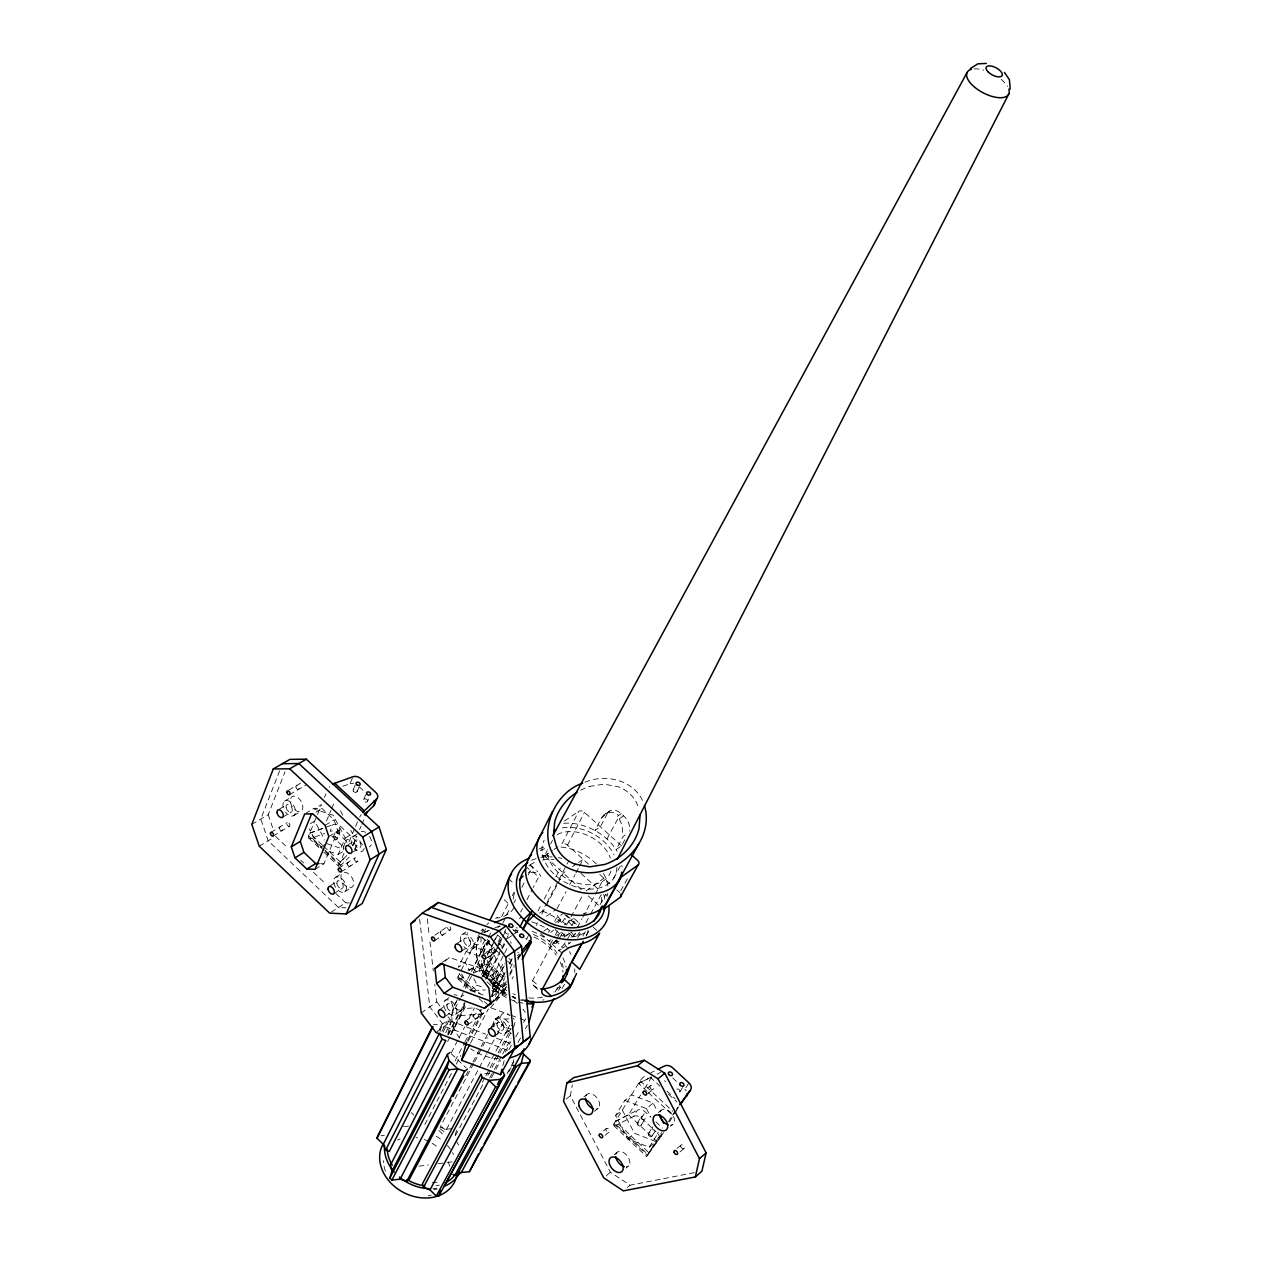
<?xml version="1.0" encoding="UTF-8"?>
<svg xmlns="http://www.w3.org/2000/svg" width="1262" height="1262" viewBox="0 0 1262 1262"><rect width="100%" height="100%" fill="white"/><g stroke="black" fill="none" stroke-linecap="round" stroke-linejoin="round"><path stroke-width="0.75" stroke-dasharray="5 3.75" d="M694.368 1172.635L629.99 1185.207L610.429 1172.256L570.345 1095.779L572.349 1084.878M513.508 897.25L514.407 892.755M513.429 897.724L513.129 899.175M489.041 940.379L489.546 944.56L492.148 943.361M512.971 1063.298L513.902 1059.638M502.891 1065.554L504.311 1060.112M464.858 1003.542L463.501 1008.669L450.218 1034.682M492.227 996.302L494.183 989.029A43.097 31.944 27.8 0 0 525.718 1003.542M513.65 1027.236L515.511 1020.437L513.366 1018.418M447.915 1033.31L450.991 1022.394L447.19 1020.99L442.11 1024.113L433.513 1024.697M456.56 1130.295L454.651 1137.046L484.151 1082.149M440.028 1031.385L442.11 1024.113L438.592 1031.054M279.628 770.83L260.824 819.022L268.191 840.792L338.484 907.488L345.835 907.804M251.816 824.37L268.207 814.653L284.991 771.855M323.877 850.288L308.606 835.901L316.778 816.088M317.456 814.447L321.526 804.572L314.175 809.005L333.121 815.236L345.22 838.11L338.232 854.453L326.243 850.367M324.46 797.458L325.927 793.893M326.464 821.057L330.928 810.362M331.669 808.579L334.651 801.449M354.654 849.783L356.105 846.455A6.357 4.622 22.5 0 0 355.269 840.192L340.677 826.515A6.357 4.606 22.1 0 0 332.837 824.638L330.029 831.327A6.342 4.606 22 0 1 337.837 833.204L347.097 841.896M342.854 786.273L350.031 783.686L352.966 776.729M333.136 837.369L335.96 830.68M353.25 789.775L355.442 784.57M315.027 869.329L323.924 863.76L337.79 831.027L334.083 819.827L322.047 808.532L313.749 808.485L306.224 812.996M337.837 833.204L340.677 826.515M336.97 839.135A2.114 1.53 22.1 0 0 334.556 836.69A2.114 1.53 22.1 0 0 333.531 839.135A2.114 1.53 22.1 0 0 336.97 839.135L339.73 832.589A2.114 1.53 22.1 0 0 337.396 830.002A2.114 1.53 22.1 0 0 336.355 832.447A2.114 1.53 22.1 0 0 339.809 832.447M357.083 791.716L360.033 784.759M343.359 846.976L346.214 840.303M363.693 799.493L366.658 792.552M338.784 865.779A6.468 1.262 -54.4 0 1 339.131 864.707L344.005 853.364M349.006 841.754L354.78 828.282M355.553 826.515L357.824 821.215M367.605 801.291A2.161 1.546 22.6 0 0 365.128 798.814A2.161 1.546 22.6 0 0 364.103 801.275A2.161 1.546 22.6 0 0 367.605 801.291L369.025 797.963M352.666 845.635L356.483 836.769M359.544 829.686L361.074 826.137M361.847 824.37L364.134 819.054M353.123 845.193L355.269 840.192L347.87 844.877M355.505 848.474L356.941 845.13M479.592 936.372C471.389 952.431 479.465 973.491 493.316 983.382L495.477 981.804M557.504 940.19L552.251 943.787L532.406 980.937L533.211 985.196L537.88 988.367M503.207 992.894L504.358 990.512M504.642 975.226L493.379 953.725L473.155 946.579L466.104 951.516L458.185 967.37L465.221 962.417L469.511 970.573M457.664 978.129A6.578 2.303 -38.5 0 1 457.996 976.756L479.197 934.558L500.415 954.387M483.788 932.381L485.554 928.864M469.401 969.863L472.745 968.427L487.542 939.212M488.41 937.492L491.88 930.63M455.014 1004.11L458.485 997.28M463.675 987.026L470.584 973.365M471.452 971.645L484.434 946.027M441.921 1031.417L447.19 1020.99M443.104 1032.064L459.967 998.841M460.851 997.106L464.4 990.102M465.284 988.351L472.382 974.374M473.266 972.623L482.131 955.145M483.015 953.394L489.23 941.152M501.645 916.685L508.744 902.693M512.293 895.704L514.06 892.202M486.312 944.591L490.366 936.625M445.691 1032.805L450.991 1022.394M506.646 914.903L510.227 907.899M473.329 973.112L478.566 970.825L481.847 964.373A6.468 4.811 27 0 1 489.735 966.187L504.974 980.464A6.468 4.843 27.5 0 1 506.251 982.041L499.989 994.014L493.742 1001.302L506.109 987.136A6.468 4.843 27.5 0 0 506.362 986.821M502.797 923.232L505.352 918.2M479.97 968.601L484.119 960.445M487.447 953.93L492.48 944.055M493.316 942.398L495.856 937.429M491.202 982.499L497.212 970.888L487.242 978.018A6.468 4.827 27 0 1 483.141 975.905L481.611 974.469A6.468 4.827 27 0 1 481.169 967.228L486.422 956.927M487.29 955.208L494.294 941.484M495.161 939.764L497.78 934.621M513.839 903.119L515.622 899.617M521.869 887.36L524.55 882.091M528.115 875.087L530.797 869.833L538.637 877.027L533.242 887.517M447.647 1034.919L459.147 1012.361L463.501 1008.669L474.512 1007.833L481.169 1010.688L482.352 1013.954L467.965 1041.592M448.483 1034.793L465.299 1001.823M450.566 1034.714L460.315 1015.658L459.147 1012.361M481.611 974.469L494.767 948.74M498.269 941.878L501.771 935.032M447.647 1041.513L450.313 1036.307M451.197 1034.572L466.277 1005.088M481.169 967.228L489.435 961.36L495.666 949.182M498.19 944.276L500.698 939.338M504.516 931.908L505.778 929.431M481.974 977.214L495.808 950.207M496.692 948.488L501.945 938.202M502.828 936.483L505.463 931.34M581.435 889.678L544.521 855.904L547.172 850.714M550.705 843.805L552.472 840.35M483.141 975.905L498.064 946.768M498.947 945.049L503.333 936.483M490.634 1007.455L502.749 993.541A6.452 4.843 27.5 0 0 501.613 986.868L486.422 972.623L489.735 966.187M485.807 979.154L504.974 941.878M505.857 940.174L509.375 933.312M520.654 912L522.452 908.514M526.948 899.759L532.343 889.268M487.242 978.018L499.831 953.551M502.386 948.598L504.942 943.629M451.307 1052.839L458.437 1038.989M459.336 1037.269L464.684 1026.874M469.148 1018.213L474.512 1007.833M506.677 984.313L502.56 987.294A6.484 4.843 27.4 0 1 493.852 985.953L492.322 984.518A6.484 4.843 27.4 0 1 490.303 980.889L503.775 954.798M504.642 953.141L508.05 946.532M621.503 845.824L584.511 812.397A4.338 3.013 27.4 0 0 578.737 811.371L561.827 844.12A4.275 3.013 27.4 0 1 567.521 845.098L588.691 864.375M513.255 934.574L517.562 931.545L518.729 929.274M492.322 984.518L502.954 963.994M492.637 987.231L504.832 963.711M493.852 985.953L504.5 965.446M455.14 1060.806L464.116 1043.532M465.015 1041.797L481.169 1010.688M567.521 845.098L584.511 812.397M467.429 1040.487L483.472 1009.616M492.401 992.468L494.183 989.029M490.334 997.643L498.522 981.915L505.51 976.867M424.805 1124.521L451.78 1072.684M456.276 1064.055L460.772 1055.411M504.5 973.128L498.506 984.644L496.329 986.221L494.231 985.338L505.904 993.604A51.916 38.333 27.8 0 1 483.74 930.473M509.801 962.969L512.088 958.584M496.471 989.156L505.163 972.497M509.611 963.963L512.277 958.836M537.975 911.022L540.641 905.895M544.206 899.065L552.22 883.7M555.785 876.869L560.233 868.335M470.505 1043.185L488.394 1008.922M491.233 1004.221L504.611 978.618M509.958 968.364L513.129 962.291L508.886 958.315M501.613 986.868L504.974 980.464M528.967 934.543L525.481 941.215A6.578 4.843 27.5 0 1 526.191 941.957M502.56 987.294L506.141 980.464M509.706 973.649L514.17 965.114M517.751 958.284L522.2 949.765M539.6 913.12L542.471 911.101L546.115 904.128M547.03 902.393L557.978 881.475M558.877 879.724L566.181 865.779M567.095 864.044L568.91 860.558M509.816 975.242L514.281 966.724M517.862 959.893L520.528 954.782L517.751 952.195M541.84 914.114L545.421 907.268M546.304 905.564L557.047 885.056M557.946 883.353L563.309 873.099L566.37 870.969M502.749 993.541L506.109 987.136M512.057 978.933L513.318 976.52M465.71 1075.745L472.067 1063.677M472.982 1061.957L480.238 1048.186M481.153 1046.45L487.511 1034.398M491.155 1027.505L495.698 1018.891L512.861 1035.092M473.692 1063.519L440.028 1127.234L446.559 1129.238L452.948 1128.528M474.607 1061.784L487.337 1037.679M492.795 1027.347L498.253 1017.014L505.084 1019.16L510.053 1018.718M557.015 908.75L566.039 891.698M569.635 884.883L575.046 874.661M575.945 872.957L578.643 867.846M579.542 866.142L583.154 859.327L578.58 862.498M607.353 813.548L600.381 826.736L594.907 830.491L601.864 817.287L607.353 813.548A13.109 8.929 55.5 0 1 621.267 813.659L623.649 815.788A13.109 8.929 55.5 0 1 629.281 831.027M554.681 921.402L556.305 918.342L563.436 913.262M446.559 1129.238L495.934 1036.354M496.849 1034.635L505.084 1019.16L512.214 1025.896M552.598 940.064L549.932 945.049L559.729 937.981M555.264 935.063L557.425 931.041M606.975 839.009L618.49 817.445L617.292 816.388L621.267 813.659M487.637 1066.516L509.69 1025.296M506.046 987.31L505.273 988.745L506.567 986.474M556.731 939.165L560.17 932.76M482.352 1082.244L485.113 1077.085M486.028 1075.366L497.086 1054.764M498.001 1053.06L510.905 1029.019M559.602 938.123L562.331 933.028M566.89 924.525L582.397 895.626M487.842 1075.271L498.9 1054.685M499.815 1052.981L512.719 1028.956M489.766 1077.953L493.458 1071.091M494.373 1069.371L501.771 1055.663M502.686 1053.944L511 1038.516M571.765 925.787A10.411 2.398 -47.4 0 0 572.096 925.204L573.863 921.907A10.427 2.398 -47.5 0 0 570.897 920.14L564.445 924.746M491.36 1077.748L495.051 1070.886M495.982 1069.182L500.604 1060.601M505.226 1052.035L510.779 1041.749M561.338 949.071L558.687 950.996L566.338 941.278M567.174 939.764L571.292 932.129A52.199 38.333 27.8 0 1 574.825 937.224M508.917 1049.668L511.678 1044.557M515.811 1036.922L519.329 1030.407M523.635 1022.457L525.639 1018.749M577.318 927.428L581.908 918.941M582.823 917.253L603.946 878.242L585.742 891.146M622.387 844.183L625.053 839.262M518.067 1042.38L520.843 1037.285M525.449 1028.782L527.295 1025.391M577.728 937.745L580.567 932.539M585.915 922.696L589.638 915.849M590.569 914.13L600.822 895.31L603.378 893.464M506.945 1073.867L514.407 1060.19M508.775 1071.959L511.567 1066.832M582.949 936.025L585.978 930.457M600.128 904.554L605.792 894.174A53.319 38.286 27.8 0 1 606.88 897.014M613.663 878.226L620.573 865.574M555.201 991.948L558.025 986.789M586.262 935.205L589.086 930.047M586.089 936.152L588.912 930.977M558.577 990.276L560.423 986.916A43.145 31.944 27.8 0 1 558.814 989.518M620.667 890.909L629.107 875.623M646.775 1156.039L661.572 1132.566M615.619 1115.576L622.34 1110.071L634.455 1133.26L655.877 1141.589L649.236 1147.205L627.766 1138.829L615.619 1115.576L624.816 1100.401L631.552 1094.911L653.148 1103.067L657.518 1111.459M613.537 1124.868A6.72 1.861 -39.2 0 1 613.979 1123.811L640.118 1080.808A6.831 1.94 -39.4 0 1 646.791 1074.814M663.386 1132.424A6.641 5.032 33.6 0 1 662.708 1133.986L648.857 1152.711L615.525 1121.303L628.555 1114.803L640.623 1095.053M644.661 1088.459L651.697 1076.943L638.556 1083.395L647.059 1091.33M614.2 1125.767A6.72 1.861 -39.2 0 0 616.629 1125.01L633.571 1116.397L637.357 1110.213A6.625 5.016 32.9 0 1 645.292 1111.948L650.593 1116.917M637.31 1123.148L641.112 1116.98M633.571 1116.397A6.61 5.016 33 0 1 641.475 1118.116L645.292 1111.948M641.222 1125.12L645.04 1118.968M648.431 1133.607L652.28 1127.455M652.359 1135.579L655.246 1130.973M679.855 1091.835L683.862 1085.43M685.897 1087.67L688.91 1082.875M649.236 1147.205L658.701 1132.188M668.45 1121.681L674.192 1112.611M648.857 1152.711L662.156 1133.371M669.381 1121.934L673.514 1115.403M674.539 1113.778L678.672 1107.247M616.629 1125.026L648.069 1154.667L662.708 1133.986M676.763 1108.746L677.71 1107.373M648.479 1092.655L672.567 1115.166L675.627 1110.97M676.653 1109.566L678.688 1106.774M648.005 1154.746L646.98 1156.087M672.567 1115.166L676.053 1110.481M518.019 957.684L520.528 954.782M517.972 957.858L520.465 955.018M544.237 936.767L543.827 937.224A45.511 33.664 27.8 0 0 528.636 930.173M548.276 932.287L549.822 930.583A51.916 38.333 27.8 0 0 531.507 921.796M323.624 846.297L340.298 862.009L349.59 852.718M339.967 866.063A6.468 1.262 -54.4 0 0 340.961 865.18L349.132 857.135M340.298 862.009L346.876 855.526M445.076 961.202L449.446 957.385L489.924 971.914L497.528 981.931L499.058 996.996L493.016 1001.996M679.997 1151.938L684.004 1148.499M676.968 1148.499L680.975 1145.076M627.34 1187.479L629.99 1185.207M625.999 1168.091L628.665 1165.836M606.423 1175.616L610.429 1172.256M670.485 1126.335L673.167 1124.063M627.766 1138.829L634.455 1133.26M614.231 1154.683L616.913 1152.443M658.354 1112.611L661.051 1110.355M624.816 1100.401L646.428 1108.62L653.148 1103.067M605.113 1135.295L609.167 1131.967A2.224 1.388 51.6 0 0 607.984 1128.685A2.224 1.388 51.6 0 0 606.044 1130.121A2.224 1.388 51.6 0 0 609.057 1132.046M647.769 1093.697L653.195 1089.248M603.52 1130.831L606.217 1128.607M647.453 1088.049L650.167 1085.825M594.37 1111.333L598.44 1108.052M583.959 1096.852L586.672 1094.675M566.259 1099.028L570.345 1095.779M505.699 1033.247L512.656 1028.057M494.546 1036.039L503.033 1029.729M489.199 1028.987L497.717 1022.693M495.051 1019.175L502.039 1014.049M467.918 1024.76L483.441 1013.433M465.268 1021.258L480.806 1009.963M490.492 1003.227L499.058 996.996M435.958 1032.49L451.465 1021.273L485.633 1034.146M491.738 996.633L497.307 992.579L491.833 990.591M491.801 986.064L497.528 981.931M455.472 1014.443L462.476 1009.379M563.783 937.193L571.307 931.766M556.337 943.029L559.129 941.01M566.149 935.947L571.702 931.94M490.303 980.889L500.257 973.743M540.672 933.391L548.97 941.073L554.996 936.751M556.495 935.663L561.006 932.413M445.723 1016.099L452.853 1010.972M550.642 932.35L553.482 930.315M461.624 973.917L470.237 990.276L477.241 985.275L484.529 987.925M543.685 931.246L548.213 928.012M555.753 922.632L560.281 919.414L568.531 927.018M484.182 976.015L489.924 971.914M439.05 1010.168L447.616 1004.047M421.208 1012.96L436.81 1001.87L434.822 984.486M444.997 1000.577L450.613 996.57M485.428 958.82L499.768 948.677M487.747 957.716L493.379 953.725M546.43 916.228L555.501 909.807M482.715 955.239L497.07 945.128M507.513 938.628L511.82 935.599M472.524 948.961L479.639 943.976M620.147 846.77L616.061 849.641L623.16 836.485L625.889 834.592M442.221 962.401L449.446 957.385M461.151 951.485L469.843 945.427M572.475 866.742L577.049 863.555M457.223 943.377L464.479 938.36M461.797 934.827L468.943 929.889M623.649 815.788L619.658 818.533L618.632 817.571M434.554 940.726L450.424 929.842A2.193 1.372 55.8 0 0 449.493 926.545A2.193 1.372 55.8 0 0 447.474 927.822A2.193 1.372 55.8 0 0 450.297 929.936M609.656 811.056L604.151 814.795M544.521 855.904L552.377 850.541M553.955 849.468L558.672 846.25M434.791 935.205L447.773 926.355M564.493 820.947L578.737 811.371M331.149 912.221L345.693 902.819L349.369 902.977M344.731 891.84L351.972 887.186M333.547 893.89L342.381 888.243M335.361 877.437L342.633 872.831M330.313 885.735L337.695 881.034M341.087 871.868L357.272 861.646M338.721 868.224L354.922 858.018M352.65 852.229L360.096 847.559M338.232 854.453L345.488 849.91M345.22 838.11L352.508 833.598L350.789 830.333M352.95 836.564L358.818 832.92M325.217 844.436L319.396 848.032L309.269 828.929M328.814 836.548L337.79 831.027M325.091 825.316L334.083 819.827M310.357 823.676L314.743 821.026L324.839 840.082M273.176 835.996L289.519 826.153A2.13 1.278 58.5 0 0 288.84 822.966A2.13 1.278 58.5 0 0 286.837 823.944A2.13 1.278 58.5 0 0 289.408 826.231M259.231 846.187L271.125 839.025M316.021 812.16L322.047 808.532M293.872 815.52L301.255 811.087M270.841 832.415L287.2 822.603M282.499 817.303L291.522 811.908M279.312 809.179L286.837 804.714M289.629 794.65L306.13 784.901M284.502 801.118L291.916 796.732M288.761 790.107L303.779 781.288M615.525 1121.303L637.357 1110.213M650.829 1072.795L654.252 1071.075M638.556 1083.395L650.419 1077.464M657.202 1074.088L660.594 1072.4M558.041 922.822L560.533 919.761L557.725 922.822M458.232 978.902A6.578 2.303 -38.5 0 0 461.103 978.413L466.341 976.157M467.997 970.399L481.847 964.373M484.45 932.334L493.19 928.611M494.941 927.87L500.194 925.645M484.277 932.444L492.764 928.911M308.591 835.917A6.452 2.729 -37.6 0 0 312.108 837.984L324.649 833.33M322.236 844.988L309.726 833.204L332.837 824.638M585.032 782.235C606.044 773.133 635.307 780.405 643.699 803.326M309.726 833.204L323.498 828.188M589.291 786.463L603.899 784.159L618.538 786.81A34.957 32.938 -4 0 1 636.742 803.089L638.935 808.8M418.905 1166.183L428.386 1164.952M437.851 1163.722L445.423 1162.744M447.316 1162.491L452.995 1161.75M571.023 937.019L571.67 936.94A43.239 31.124 27.8 0 0 587.666 930.82M432.188 1182.762L439.981 1181.91M433.592 1189.482L437.173 1189.088M403.588 1126.603L409.377 1126.035M484.734 1073.773L490.319 1073.284M380.998 1135.721L384.311 1135.421M460.315 1015.658L482.352 1013.954M572.696 936.593L575.456 933.501L572.696 936.593L567.679 932.003M320.658 863.665L323.924 863.76M326.669 843.537L343.785 849.342M466.104 951.516L478.976 956.091M470.237 990.276L484.86 995.623M491.092 1007.881L509.217 1014.601M511.031 1015.279L518.272 1017.961M520.086 1018.639L527.327 1021.321M496.423 1038.216L510.81 1043.627M507.482 1050.205L444.476 1026.322L429.774 1006.855L419.505 917.837M599.781 874.456L611.123 884.772M616.866 890.01L619.737 892.613M580.977 873.399L598.425 889.3M588.297 895.941L601.879 908.356M530.229 864.754L537.77 871.679M593.077 927.018L598.393 931.908M525.513 866.079L531.239 871.332A43.239 31.124 27.8 0 0 528.415 872.578M574.431 918.752L580.646 924.462M566.449 915.076L576.355 924.194M564.682 914.414L578.375 927.018M572.096 925.204L564.682 918.389A10.411 2.429 -47.4 0 1 560.423 924.194M508.539 878.715L513.697 883.463M554.901 929.289L562.3 936.136A10.411 2.398 -47.4 0 0 566.354 932.586M504.232 899.759L509.738 904.87M552.078 944.071L561.858 953.11M359.339 786.889L364.75 791.921M512.766 929.4L517.01 933.328M672.709 1077.953L676.763 1081.723M533.842 985.937L538.022 989.802M666.904 1091.109L675.202 1098.823M497.48 934.842L500.304 937.461M650.198 1077.117L660.042 1086.266M668.466 1094.122L676.905 1101.978M532.596 980.511L538.085 985.638M640.118 1080.808L672.772 1111.286M507.498 960.997L511.741 964.957M655.893 1121.886L661.209 1126.856A6.641 5.032 33.6 0 1 662.266 1128.07M641.475 1118.116L656.019 1131.746M480.932 936.451L489.64 944.654M331.732 835.933L344.1 847.559M472.745 968.427L478.487 973.807M487.085 981.899L499.989 994.014M628.555 1114.803L656.997 1141.526M308.827 838.11L319.807 848.443M458.027 978.791L471.105 991.096M613.758 1125.641L646.538 1156.56M459.336 974.154L480.144 993.762M312.093 838.015L340.945 865.211M461.087 978.444L475.427 991.964M325.265 851.598L339.147 864.691M458.027 976.756L474.654 992.421M484.356 1001.571L488.504 1005.483M614.01 1123.795L647.296 1155.172M323.924 852.307L338.91 866.473M479.055 998.589L484.229 1003.495M275.542 836.359L288.162 848.332M300.798 860.29L303.606 862.94M313.418 872.247L326.053 884.22M335.881 893.512L345.693 902.819M451.339 1053.786L466.057 1067.826M438.892 1130.452L444.287 1135.674M411.286 1112.611L413.731 1115.009M436.81 1001.87L441.321 1007.833M448.089 1016.793L451.465 1021.273M340.456 810.788L343.043 815.678M473.802 978.744L477.241 985.275M487.211 960.366L498.522 981.915M646.428 1108.62L650.813 1117.044M268.207 814.653L273.097 829.118M427.345 918.815L429.112 934.259M429.979 941.988L433.292 970.967M350.031 783.686A6.452 4.591 22.3 0 1 353.565 783.465M359.686 817.082A6.578 1.309 -54.6 0 1 361.232 814.621M329.208 787.157A6.562 2.824 -38 0 1 329.713 786.605M343.942 848.932A2.114 1.546 22.4 0 1 343.911 846.471M346.955 842.369A2.114 1.546 22.4 0 1 346.356 840.098A2.114 1.546 22.4 0 1 349.132 840.05A2.114 1.546 22.4 0 1 349.905 842.322M504.548 977.214A52.184 38.333 27.8 0 1 489.435 961.36M508.838 933.864A2.193 1.609 27.1 0 1 505.762 933.028A2.193 1.609 27.1 0 1 506.299 930.678M555.422 940.348A51.837 38.333 27.8 0 1 562.647 948.125L569.714 942.982A10.427 2.35 -47.5 0 0 570.945 942.036M542.471 911.101A52.199 38.333 27.8 0 1 564.004 924.336M559.902 985.575A42.135 31.156 27.8 0 1 553.86 991.995M542.518 997.106A42.135 31.156 27.8 0 1 528.746 997.895M515.417 994.708A42.135 31.156 27.8 0 1 512.861 993.667M506.803 990.591A42.135 31.156 27.8 0 1 483.867 960.019M483.693 953.425A42.135 31.156 27.8 0 1 487.858 942.083M513.255 930.409A42.135 31.156 27.8 0 1 519.944 930.82M533.384 934.479A42.135 31.156 27.8 0 1 557.141 953.362M562.047 963.253A42.135 31.156 27.8 0 1 563.483 970.162M530.056 864.943A43.413 31.108 27.8 0 1 536.555 861.646M542.502 860.085A43.413 31.108 27.8 0 1 553.986 859.674M601.296 897.345A43.413 31.108 27.8 0 1 601.848 903.403M527.074 939.385A53.051 38.302 27.8 0 1 525.702 938.439M517.562 931.545A53.051 38.302 27.8 0 1 515.417 929.321M564.698 944.339A51.916 38.333 27.8 0 1 570.881 954.356M574.715 968.885A51.916 38.333 27.8 0 1 574.731 972.466M564.461 984.218A45.511 33.664 27.8 0 1 561.432 989.234M544.017 999.788A45.511 33.664 27.8 0 1 542.723 1000.072M523.399 999.741A45.511 33.664 27.8 0 1 521.805 999.394M515.511 997.501A45.511 33.664 27.8 0 1 512.53 996.317M506.03 993.099A45.511 33.664 27.8 0 1 480.648 959.672M480.459 952.636A45.511 33.664 27.8 0 1 486.154 938.802M516.126 927.854A45.511 33.664 27.8 0 1 517.404 927.964M562.884 957.795A45.511 33.664 27.8 0 1 566.117 967.102M497.764 927.586A42.309 31.156 27.8 0 1 500.178 925.977M530.876 872.436A13.125 7.178 -20.9 0 1 540.72 876.333M521.143 916.669A12.935 6.957 -20.5 0 1 519.471 918.752M482.494 930.63A52.042 38.333 27.8 0 1 483.456 929.037M486.864 924.731A52.042 38.333 27.8 0 1 488.82 922.853M495.509 918.357A52.042 38.333 27.8 0 1 497.465 917.427M513.839 907.599A12.825 6.31 -26.5 0 1 497.039 918.058M528.888 865.448A12.999 6.515 -26.8 0 1 532.816 869.076M531.696 860.337A46.883 33.601 27.8 0 1 536.066 858.649M540.925 857.466A46.883 33.601 27.8 0 1 552.22 856.914M558.277 857.671A46.883 33.601 27.8 0 1 561.779 858.397M603.678 894.379A46.883 33.601 27.8 0 1 604.813 899.506M579.526 932.05A10.427 2.35 -47.5 0 1 575.929 937.051M561.7 932.239A42.435 31.156 27.8 0 1 565.55 937.067M568.705 942.383A42.435 31.156 27.8 0 1 569.351 943.771M511.205 943.282A6.578 4.843 27.4 0 1 510.637 941.531M557.772 941.531A8.487 5.49 54.6 0 1 548.97 941.073M536.792 925.645A8.471 5.49 54.8 0 1 537.36 922.648M560.281 919.414A8.408 5.49 54.8 0 1 556.637 913.231M563.72 823.297A45.164 31.85 27.8 0 1 617.071 851.298M621.866 865.306A45.164 31.85 27.8 0 1 622.008 867.057M619.279 819.227A13.03 7.32 77.5 0 1 621.866 835.097M602.021 817.413A13.03 11.137 62.3 0 1 618.064 815.094M539.126 848.979A44.754 31.881 27.8 0 1 545.342 846.597M498.837 1058.755A42.088 31.944 27.8 0 1 470.758 1048.801M459.715 1038.184A42.088 31.944 27.8 0 1 456.686 1001.555M461.151 996.933A42.088 31.944 27.8 0 1 463.927 994.977M473.944 990.954A42.088 31.944 27.8 0 1 485.428 990.071M493.095 991.112A42.088 31.944 27.8 0 1 507.182 996.365M513.965 1000.671A42.088 31.944 27.8 0 1 517.168 1003.258M522.91 1009.143A42.088 31.944 27.8 0 1 525.339 1012.376M524.345 1000.845A43.145 31.944 27.8 0 1 514.155 998.132M506.898 994.835A43.145 31.944 27.8 0 1 481.358 960.619M482.179 951.438A43.145 31.944 27.8 0 1 488.173 941.073M515.29 932.224A43.145 31.944 27.8 0 1 517.925 932.476M534 937.019A43.145 31.944 27.8 0 1 556.226 955.066M560.154 961.944A43.145 31.944 27.8 0 1 563.041 972.245M487.211 1054.212A42.119 31.944 27.8 0 1 486.012 1053.817M439.255 1185.065A37.734 30.225 27.8 0 1 435.879 1185.759M439.949 1128.78A37.734 30.225 27.8 0 1 445.66 1132.85M586.862 912.852A42.561 30.32 27.8 0 1 583.186 913.404M540.183 850.651A42.561 30.32 27.8 0 1 546.115 848.301M560.991 847.07A42.561 30.32 27.8 0 1 596.595 864.328M603.331 873.194A42.561 30.32 27.8 0 1 607.937 886.634M607.795 893.181A42.561 30.32 27.8 0 1 607.101 896.241M436.841 1188.22A40.652 32.56 27.8 0 1 433.008 1188.63M441.195 1126.871A40.652 32.56 27.8 0 1 447.332 1131.241M456.781 1141.921A40.652 32.56 27.8 0 1 458.595 1145.123M436.226 1136.242A40.463 32.544 27.8 0 1 442.347 1140.596M447.411 1145.502A40.463 32.544 27.8 0 1 453.547 1154.446M431.304 1195.098A34.642 27.874 27.8 0 1 428.149 1195.761M385.415 1171.152A34.642 27.874 27.8 0 1 383.632 1160.63M397.546 1140.028A34.642 27.874 27.8 0 1 400.164 1138.955M415.955 1137.519A34.642 27.874 27.8 0 1 417.643 1137.788M424.316 1139.554A34.642 27.874 27.8 0 1 438.403 1147.931M448.199 1161.766A34.642 27.874 27.8 0 1 449.556 1166.246M610.934 871.08A34.137 24.073 27.8 0 1 575.377 882.517A34.137 24.073 27.8 0 1 547.298 849.768M557.205 834.561A34.137 24.073 27.8 0 1 610.351 858.018M974.154 68.874A23.473 10.664 27.8 0 1 983.761 70.136M1001.239 79.38A23.473 10.664 27.8 0 1 1007.486 86.337M616.866 867.404A39.643 27.953 27.8 0 1 572.806 885.845A39.643 27.953 27.8 0 1 544.206 840.098M562.253 827.919A39.643 27.953 27.8 0 1 614.01 854.91M580.662 790.201A53.13 50.18 -4.1 0 1 589.322 786.573M660.089 1111.932A9.165 5.853 51 0 1 671.747 1113.62A9.165 5.853 51 0 1 670.643 1125.199M585.789 1096.205A8.929 5.6 52.1 0 1 596.91 1097.798A8.929 5.6 52.1 0 1 596.058 1109.172M615.84 1154.556A8.929 5.553 51.1 0 1 626.914 1155.377A8.929 5.553 51.1 0 1 626.267 1166.893M676.811 1089.011A2.256 1.672 33.2 0 1 679.492 1090.084A2.256 1.672 33.2 0 1 679.382 1092.403A2.256 1.672 33.2 0 1 676.684 1092.056M665.626 1081.692A2.24 1.672 32.8 0 1 664.617 1080.682M684.887 1089.264A6.752 5.032 33.3 0 1 686.276 1090.952M654.662 1130.31A2.208 1.672 33.5 0 1 653.069 1126.714M657.328 1132.992A6.625 5.032 33.6 0 1 658.827 1140.122M460.882 941.689A8.881 5.584 55.4 0 1 466.64 934.385A8.881 5.584 55.4 0 1 473.786 946.8A8.881 5.584 55.4 0 1 463.533 946.279M494.357 1026.59A8.818 5.49 54 0 1 499.468 1018.734A8.818 5.49 54 0 1 507.04 1030.991A8.818 5.49 54 0 1 496.692 1030.36M480.585 937.13A8.866 5.584 55.4 0 1 475.096 944.512A8.866 5.584 55.4 0 1 467.571 932.571M511.11 1028.782A8.802 5.49 54 0 1 500.588 1018.529A8.802 5.49 54 0 1 509.801 1015.626M463.596 1003.542A8.676 5.332 54.8 0 1 458.074 1009.789A8.676 5.332 54.8 0 1 450.644 998.747M454.083 994.756A8.676 5.332 54.8 0 1 457.049 995.387M498.49 944.118A2.224 1.42 55 0 1 500.32 944.37A2.224 1.42 55 0 1 501.566 946.5M517.404 955.886A6.72 0.805 -54.9 0 1 518.556 954.498M481.264 930.709A6.689 2.398 -38.8 0 1 482.699 929.084M483.172 976.457A2.145 1.609 27 0 1 485.87 978.996M478.566 970.825A6.436 4.811 26.9 0 1 486.422 972.623M283.224 807.475A8.597 5.206 58.7 0 1 289.156 801.181A8.597 5.206 58.7 0 1 295.198 813.643A8.597 5.206 58.7 0 1 285.449 812.065M364.119 848.49A8.739 5.395 57.7 0 1 354.78 848.869M352.398 845.398A8.739 5.395 57.7 0 1 352.066 837.432A8.739 5.395 57.7 0 1 358.345 837.006M362.636 844.814A8.708 5.411 57.7 0 1 358.66 837.589M361.279 831.532A8.708 5.411 57.7 0 1 365.68 832.431M369.514 836.264A8.708 5.411 57.7 0 1 369.309 846.881M344.147 872.279A8.566 5.222 57.3 0 1 353.581 881.886A8.566 5.222 57.3 0 1 346.451 886.523A8.566 5.222 57.3 0 1 341.592 873.951M545.216 855.841L541.966 855.92A53.319 38.286 27.8 0 1 548.528 855.952L545.216 855.841M515.133 997.958L511.978 996.601A51.916 38.333 27.8 0 0 515.133 997.958M286.095 807.459A4.307 2.603 58.7 0 0 291.301 812.05A4.307 2.603 58.7 0 0 290.15 805.44A4.307 2.603 58.7 0 0 286.095 807.459M354.512 842.984A4.37 2.698 57.7 0 0 359.859 847.685A4.37 2.698 57.7 0 0 358.771 840.997A4.37 2.698 57.7 0 0 354.512 842.984M336.907 883.7A4.291 2.603 57.3 0 0 342.16 888.369A4.291 2.603 57.3 0 0 341.071 881.838A4.291 2.603 57.3 0 0 336.907 883.7M295.955 787.062A2.161 1.325 58.9 0 0 298.589 789.365A2.161 1.325 58.9 0 0 298.006 786.021A2.161 1.325 58.9 0 0 295.955 787.062M347.224 863.981A2.161 1.325 57.5 0 0 349.874 866.316A2.161 1.325 57.5 0 0 349.322 863.019A2.161 1.325 57.5 0 0 347.224 863.981M279.47 828.377A2.13 1.278 58.5 0 0 282.041 830.664A2.13 1.278 58.5 0 0 281.458 827.383A2.13 1.278 58.5 0 0 279.47 828.377M353.644 791.558A2.161 1.53 22.3 0 0 357.146 791.574A2.161 1.53 22.3 0 0 354.685 789.113A2.161 1.53 22.3 0 0 353.644 791.558M463.88 941.294A4.449 2.792 55.4 0 0 469.606 945.585A4.449 2.792 55.4 0 0 467.997 938.77A4.449 2.792 55.4 0 0 463.88 941.294M497.086 1025.549A4.417 2.745 54 0 0 502.797 1029.887A4.417 2.745 54 0 0 501.235 1023.198A4.417 2.745 54 0 0 497.086 1025.549M447.048 1006.871A4.354 2.666 54.8 0 0 452.632 1011.13A4.354 2.666 54.8 0 0 451.039 1004.52A4.354 2.666 54.8 0 0 447.048 1006.871M491.076 950.617A2.24 1.42 55.1 0 0 493.978 952.778A2.24 1.42 55.1 0 0 493.174 949.339A2.24 1.42 55.1 0 0 491.076 950.617M473.502 1016.462A2.193 1.357 54.4 0 0 476.326 1018.623A2.193 1.357 54.4 0 0 475.537 1015.295A2.193 1.357 54.4 0 0 473.502 1016.462M440.328 932.713A2.208 1.372 55.8 0 0 443.151 934.827A2.208 1.372 55.8 0 0 442.347 931.435A2.208 1.372 55.8 0 0 440.328 932.713M485.491 972.339A2.161 1.609 27 0 0 489.041 972.844A2.161 1.609 27 0 0 487.053 970.036A2.161 1.609 27 0 0 485.491 972.339M496.187 982.388A2.161 1.609 27.4 0 0 499.736 982.877A2.161 1.609 27.4 0 0 497.749 980.053A2.161 1.609 27.4 0 0 496.187 982.388M649.962 1087.402A2.287 1.467 51.5 0 0 653.085 1089.343A2.287 1.467 51.5 0 0 651.997 1085.872A2.287 1.467 51.5 0 0 649.962 1087.402M680.754 1146.622A2.287 1.451 50.5 0 0 683.894 1148.594A2.287 1.451 50.5 0 0 682.821 1145.155A2.287 1.451 50.5 0 0 680.754 1146.622M648.621 1135.137A2.208 1.672 33.5 0 0 652.202 1135.863A2.208 1.672 33.5 0 0 650.356 1132.787A2.208 1.672 33.5 0 0 648.621 1135.137M637.499 1124.679A2.208 1.672 33.1 0 0 641.064 1125.404A2.208 1.672 33.1 0 0 639.235 1122.344A2.208 1.672 33.1 0 0 637.499 1124.679M641.317 1118.511A2.208 1.672 33 0 0 644.882 1119.252A2.208 1.672 33 0 0 643.036 1116.176A2.208 1.672 33 0 0 641.317 1118.511M443.861 1006.208A8.692 5.332 54.8 0 0 455.014 1014.758A8.692 5.332 54.8 0 0 451.843 1001.539A8.692 5.332 54.8 0 0 443.861 1006.208M480.507 1011.383A2.177 1.357 54.4 0 0 483.33 1013.512A2.177 1.357 54.4 0 0 482.541 1010.199A2.177 1.357 54.4 0 0 480.507 1011.383M492.858 988.809A2.145 1.609 27.4 0 0 496.392 989.298A2.145 1.609 27.4 0 0 494.404 986.474A2.145 1.609 27.4 0 0 492.858 988.809M333.783 882.753A8.597 5.222 57.3 0 0 344.274 892.092A8.597 5.222 57.3 0 0 342.112 879.046A8.597 5.222 57.3 0 0 333.783 882.753M290.434 802.19A8.582 5.222 58.7 0 0 300.813 811.356A8.582 5.222 58.7 0 0 298.542 798.152A8.582 5.222 58.7 0 0 290.434 802.19M354.512 859.375A2.161 1.325 57.5 0 0 357.162 861.709A2.161 1.325 57.5 0 0 356.625 858.412A2.161 1.325 57.5 0 0 354.512 859.375"/><path stroke-width="1.5" d="M566.827 1083.001L563.53 1101.19L603.757 1177.872L623.349 1190.886L695.315 1176.957L701.94 1171.152L706.121 1152.884L664.822 1073.268L644.33 1060.269L573.674 1077.622L566.827 1083.001L637.499 1065.759L644.33 1060.269M695.315 1176.957L699.479 1158.674L706.121 1152.884M498.458 1086.566L495.65 1086.819L489.041 1080.398L482.226 1077.496L481.027 1074.104L422.439 1183.835L423.527 1187.163L430.011 1189.892L436.242 1196.092L438.939 1195.792L498.458 1086.566L500.194 1079.389L504.532 1075.492L503.317 1072.116M452.837 1174.433L456.465 1175.742L461.277 1172.493L469.385 1171.704L529.677 1062.667L530.245 1060.38L523.556 1054.18L522.247 1051.199M529.141 1021.983L533.747 1003.747A43.097 31.944 27.8 0 1 527.059 1003.669M523.556 1054.18L521.253 1063.33L461.277 1172.493M438.939 1195.792L440.296 1190.46M466.53 1042.191L461.561 1060.317L500.557 1074.656L501.96 1069.198M469.385 1171.704L478.456 1154.099M451.086 1100.054L409.44 1179.15L406.853 1181.153L400.149 1179.134L391.883 1180.128L389.816 1178.109L446.937 1067.668L449.02 1060.585L447.347 1054.464L450.013 1052.508M383.301 1144.287L439.507 1033.199L442.031 1039.178L445.849 1040.582L389.264 1151.449L385.62 1150.124L383.301 1144.287L377.022 1138.261L377.701 1136.021L432.645 1026.432M389.816 1178.109L391.946 1171.104L449.02 1060.585L457.727 1068.898L464.747 1071.075L467.397 1069.103M273.27 768.952L251.816 824.37L259.231 846.187L329.682 913.167L346.214 913.925L362.226 903.513L386.346 849.468L379.026 826.941L306.319 759.188L289.897 759.377L273.27 768.952L289.708 768.81L306.319 759.188M291.301 846.865L304.726 813.895L313.023 813.974L325.091 825.316L328.814 836.548L315.027 869.329L306.84 869.076L295.008 857.876L291.301 846.865L300.261 841.407L311.619 813.674M365.664 815.504L367.195 811.955L364.513 814.605M364.466 814.763L373.741 805.724L376.739 798.814A6.484 4.622 22.7 0 0 375.871 792.536L360.932 778.686A6.484 4.591 22.3 0 0 352.966 776.729L334.761 783.26A6.562 2.824 -38 0 0 332.521 784.365M346.214 913.925L370.129 859.769L386.346 849.468M355.016 908.198L379.042 854.122L371.675 831.532L298.842 763.526L282.404 763.699M582.697 783.197C546.43 795.044 530.986 855.384 573.216 870.086C610.666 883.479 656.161 844.688 644.425 805.393M377.022 1138.261L432.866 1026.968M489.971 920.077L501.913 896.288L508.539 878.715A53.193 38.286 27.8 0 1 511.567 874.045M528.068 859.753L552.519 811.482M385.62 1150.124L442.031 1039.178M617.244 859.327L1008.827 93.909M447.347 1054.464L390.447 1165.11L391.946 1171.104M519.897 927.018L523.825 919.414L532.28 910.912L522.862 929.037M391.883 1180.128L449.114 1069.75L457.727 1068.898L400.149 1179.134M523.02 929.905L526.964 922.317L535.403 913.814M461.561 1060.317L469.606 1044.904M521.711 953.599L526.696 947.92L530.198 941.247A6.61 4.843 27.5 0 0 528.967 934.543L513.382 920.077A6.594 4.811 27 0 0 505.352 918.2L494.736 922.68M522.279 959.451L531.381 942.13A53.051 38.302 27.8 0 1 529.188 940.789M406.853 1181.153L464.747 1071.075M452.9 1096.615L463.769 1075.981M423.527 1187.163L482.226 1077.496M430.011 1189.892L489.041 1080.398L500.194 1079.389L497.417 1084.515M531.901 1007.155L533.747 1003.747M552.882 835.649L967.055 72.518M500.557 1074.656L516.221 1045.772M436.242 1196.092L495.65 1086.819M444.981 1184.781L504.532 1075.492M524.156 1048.706L457.349 1170.821A37.734 30.225 27.8 0 1 445.281 1182.825M560.849 981.631L581.545 943.802M593.787 921.449L602.258 905.958M583.249 941.326L571.923 962.038L579.747 969.295L599.718 933.123M456.465 1175.742L516.3 1066.532L521.253 1063.33L529.677 1062.667M529.125 1044.005L553.971 998.668M618.396 881.034L639.029 843.426M638.083 865.022L620.983 877.232L603.236 909.602L620.241 897.314L638.083 865.022A4.37 3.045 28.9 0 0 637.547 860.321L631.71 855.052M480.333 1150.692L482.21 1147.284M484.103 1143.877L497.291 1120.025M499.168 1116.618L516.111 1085.935M518.004 1082.528L530.245 1060.38M680.675 1104.234L690.503 1090.053A6.783 5.032 33.3 0 0 688.91 1082.875L672.614 1067.762A6.752 5.016 32.7 0 0 664.553 1065.964L657.691 1069.371M679.571 1104.786L690.503 1090.053M522.436 950.065L530.198 941.247M362.841 812.507A6.578 1.309 -54.6 0 1 364.355 810.851L376.739 798.814M518.004 1046.34L502.639 1057.935L435.958 1032.49L421.208 1012.96L410.734 923.721L422.265 913.183L438.245 902.472L506.188 925.866L521.553 946.09L530.198 1036.686L511.078 1051.562M428.165 909.934L431.052 907.299L499.058 930.851L514.47 951.138L523.273 1041.923M433.907 906.416L438.245 902.472M970.304 68.621L977.845 63.826L986.332 63.447M434.964 968.506L440.785 963.411L481.311 978.066L488.93 988.13L490.492 1003.227L484.45 1008.228L444.145 993.32L436.668 983.429L434.964 968.506L442.189 963.474M637.499 1065.759L658.023 1078.821L664.822 1073.268M502.639 1057.935L530.198 1036.686M484.45 1008.228L491.581 1003.038M525.86 946.074L531.381 942.13M514.801 1048.296L505.81 957.306L521.553 946.09M444.145 993.32L452.742 987.215L491.186 1001.318M436.668 983.429L445.297 977.372L443.83 964.326M422.265 913.183L490.35 936.94L506.188 925.866M410.734 923.721L415.119 920.787M289.708 768.81L362.715 837.116L379.026 826.941M306.84 869.076L315.737 863.539L319.018 863.618M295.008 857.876L303.937 852.371L315.737 863.539M540.688 988.935L543.559 988.872A42.309 31.156 27.8 0 0 563.357 978.649L570.456 985.243A52.042 38.333 27.8 0 1 551.242 996.033C547.172 997.595 539.631 994.724 542.187 989.471L562.552 952.069L568.91 947.699L579.558 944.213A53.193 38.286 27.8 0 0 598.993 933.549M574.904 864.139L589.685 866.868L604.466 864.502A53.004 49.912 -5.2 0 0 638.998 828.787L640.102 814.763M512.514 1065.128L516.3 1066.532M620.983 877.232L608.584 898.576A44.754 31.881 27.8 0 1 551.147 907.473A44.754 31.881 27.8 0 1 531.586 854.658M334.761 783.26L364.355 810.819M543.559 988.872L551.242 996.033M446.937 1067.668L449.114 1069.75M1004.394 72.376L1009.426 79.695L1010.184 89.05M490.35 936.94L505.81 957.306M445.297 977.372L452.742 987.215M658.023 1078.821L699.479 1158.674M659.253 1114.819L663.623 1123.212M300.261 841.407L303.937 852.371M362.715 837.116L370.129 859.769M374.12 800.991A6.468 4.622 22.7 0 1 373.741 805.724M601.469 907.252A43.413 31.108 27.8 0 1 546.998 921.544A43.413 31.108 27.8 0 1 525.765 868.619M519.376 880.04A43.239 31.124 27.8 0 1 523.099 876.08M604.782 907.93A46.883 33.601 27.8 0 1 542.408 921.938A46.883 33.601 27.8 0 1 527.768 862.561M608.82 905.58A53.319 38.286 27.8 0 1 538.401 930.441A53.319 38.286 27.8 0 1 527.626 858.98M563.231 976.835A42.135 31.156 27.8 0 1 561.369 982.893M573.642 979.265A51.916 38.333 27.8 0 1 525.024 1000.924M528.147 1000.529A45.511 33.664 27.8 0 1 524.976 1000.056M566.496 969.358A45.511 33.664 27.8 0 1 566.717 974.816M570.456 964.2A13.062 1.783 -69.8 0 1 565.739 976.851A13.062 1.783 -69.8 0 1 562.174 981.741M576.497 973.554A12.967 0.883 -65.3 0 1 569.336 987.846M596.674 936.877A13.156 0.915 -65.3 0 1 596.374 937.556M620.872 894.127A4.307 3.06 29 0 1 620.241 897.314M621.74 872.089A45.164 31.85 27.8 0 1 565.739 887.091A45.164 31.85 27.8 0 1 542.802 832.526M531.207 1038.531A42.088 31.944 27.8 0 1 510.479 1057.682M466.372 1045.33A42.088 31.944 27.8 0 1 464.306 1043.406M533.731 1001.476A43.145 31.944 27.8 0 1 525.655 1001.05M563.199 975.479A43.145 31.944 27.8 0 1 563.01 978.555M424.868 1185.87A37.734 30.225 27.8 0 1 406.948 1179.544M392.293 1165.205A37.734 30.225 27.8 0 1 387.26 1149.13M459.936 1172.114A40.652 32.56 27.8 0 1 443.845 1186.406M429.033 1188.678A40.652 32.56 27.8 0 1 399.391 1177.052M394.233 1172.004A40.652 32.56 27.8 0 1 384.563 1145.249M456.876 1175.143A40.463 32.544 27.8 0 1 407.957 1194.515A40.463 32.544 27.8 0 1 382.528 1145.107M1008.811 89.16A23.473 10.664 27.8 0 1 982.846 92.662A23.473 10.664 27.8 0 1 971.346 69.331M553.608 830.806A39.643 27.953 27.8 0 1 556.211 829.607M577.049 792.284A53.13 50.18 -4.1 0 0 554.728 821.736L553.45 835.775L556.716 847.559A35.036 33.08 -5.3 0 0 574.888 864.154M667.961 1124.836A9.165 5.853 51 0 1 659.821 1114.772M593.503 1108.825A8.929 5.6 52.1 0 1 585.536 1098.255M624.375 1166.719A8.929 5.553 51.1 0 1 615.777 1156.686M687.191 1093.444A6.752 5.032 33.3 0 1 686.465 1096.441M527.406 944.197A6.578 4.843 27.5 0 1 526.696 947.92M277.072 812.823A4.307 2.603 58.7 0 0 282.278 817.429A4.307 2.603 58.7 0 0 281.11 810.803A4.307 2.603 58.7 0 0 277.072 812.823M345.567 848.569A4.385 2.698 57.7 0 0 350.931 853.301A4.385 2.698 57.7 0 0 349.826 846.597A4.385 2.698 57.7 0 0 345.567 848.569M328.057 889.331A4.307 2.603 57.3 0 0 333.31 894.017A4.307 2.603 57.3 0 0 332.206 887.486A4.307 2.603 57.3 0 0 328.057 889.331M286.884 792.394A2.177 1.325 58.9 0 0 289.503 794.713A2.177 1.325 58.9 0 0 288.919 791.353A2.177 1.325 58.9 0 0 286.884 792.394M338.326 869.597A2.177 1.325 57.5 0 0 340.977 871.947A2.177 1.325 57.5 0 0 340.425 868.635A2.177 1.325 57.5 0 0 338.326 869.597M270.478 833.772A2.145 1.278 58.5 0 0 273.065 836.059A2.145 1.278 58.5 0 0 272.482 832.794A2.145 1.278 58.5 0 0 270.478 833.772M356.594 784.601A2.161 1.53 22.4 0 0 360.096 784.633A2.161 1.53 22.4 0 0 357.619 782.156A2.161 1.53 22.4 0 0 356.594 784.601M366.942 794.192A2.161 1.546 22.7 0 0 370.507 794.492A2.161 1.546 22.7 0 0 368.299 791.889A2.161 1.546 22.7 0 0 366.942 794.192M455.188 947.336A4.464 2.792 55.4 0 0 460.93 951.643A4.464 2.792 55.4 0 0 459.305 944.796A4.464 2.792 55.4 0 0 455.188 947.336M488.583 1031.827A4.433 2.745 54.1 0 0 494.31 1036.197A4.433 2.745 54.1 0 0 492.732 1029.492A4.433 2.745 54.1 0 0 488.583 1031.827M438.482 1012.992A4.37 2.666 54.8 0 0 444.066 1017.282A4.37 2.666 54.8 0 0 442.473 1010.657A4.37 2.666 54.8 0 0 438.482 1012.992M482.415 956.722A2.24 1.42 55.1 0 0 485.318 958.899A2.24 1.42 55.1 0 0 484.513 955.46A2.24 1.42 55.1 0 0 482.415 956.722M464.968 1022.677A2.193 1.357 54.4 0 0 467.808 1024.839A2.193 1.357 54.4 0 0 467.003 1021.51A2.193 1.357 54.4 0 0 464.968 1022.677M431.604 938.676A2.208 1.372 55.8 0 0 434.443 940.805A2.208 1.372 55.8 0 0 433.623 937.398A2.208 1.372 55.8 0 0 431.604 938.676M988.462 72.265A8.992 4.054 27.8 0 0 1002.107 75.625A8.992 4.054 27.8 0 0 991.995 66.208A8.992 4.054 27.8 0 0 988.462 72.265M653.479 1122.186A9.181 5.853 51 0 0 666.02 1130.105A9.181 5.853 51 0 0 661.682 1116.223A9.181 5.853 51 0 0 653.479 1122.186M579.179 1106.206A8.96 5.6 52.1 0 0 591.247 1113.904A8.96 5.6 52.1 0 0 586.877 1100.322A8.96 5.6 52.1 0 0 579.179 1106.206M609.467 1164.021A8.96 5.553 51.2 0 0 621.582 1171.83A8.96 5.553 51.2 0 0 617.276 1158.39A8.96 5.553 51.2 0 0 609.467 1164.021M643.178 1092.955A2.303 1.467 51.5 0 0 646.302 1094.911A2.303 1.467 51.5 0 0 645.213 1091.425A2.303 1.467 51.5 0 0 643.178 1092.955M599.292 1135.658A2.24 1.388 51.6 0 0 602.321 1137.598A2.24 1.388 51.6 0 0 601.233 1134.222A2.24 1.388 51.6 0 0 599.292 1135.658M674.082 1152.332A2.303 1.451 50.5 0 0 677.221 1154.32A2.303 1.451 50.5 0 0 676.148 1150.881A2.303 1.451 50.5 0 0 674.082 1152.332M680.076 1084.941A2.256 1.672 33.2 0 0 683.704 1085.714A2.256 1.672 33.2 0 0 681.795 1082.607A2.256 1.672 33.2 0 0 680.076 1084.941M668.639 1074.325A2.256 1.672 32.8 0 0 672.267 1075.098A2.256 1.672 32.8 0 0 670.374 1071.99A2.256 1.672 32.8 0 0 668.639 1074.325M509.122 926.229A2.193 1.609 27.1 0 0 512.735 926.765A2.193 1.609 27.1 0 0 510.7 923.91A2.193 1.609 27.1 0 0 509.122 926.229M520.07 936.404A2.208 1.609 27.4 0 0 523.683 936.925A2.208 1.609 27.4 0 0 521.632 934.069A2.208 1.609 27.4 0 0 520.07 936.404"/></g></svg>
